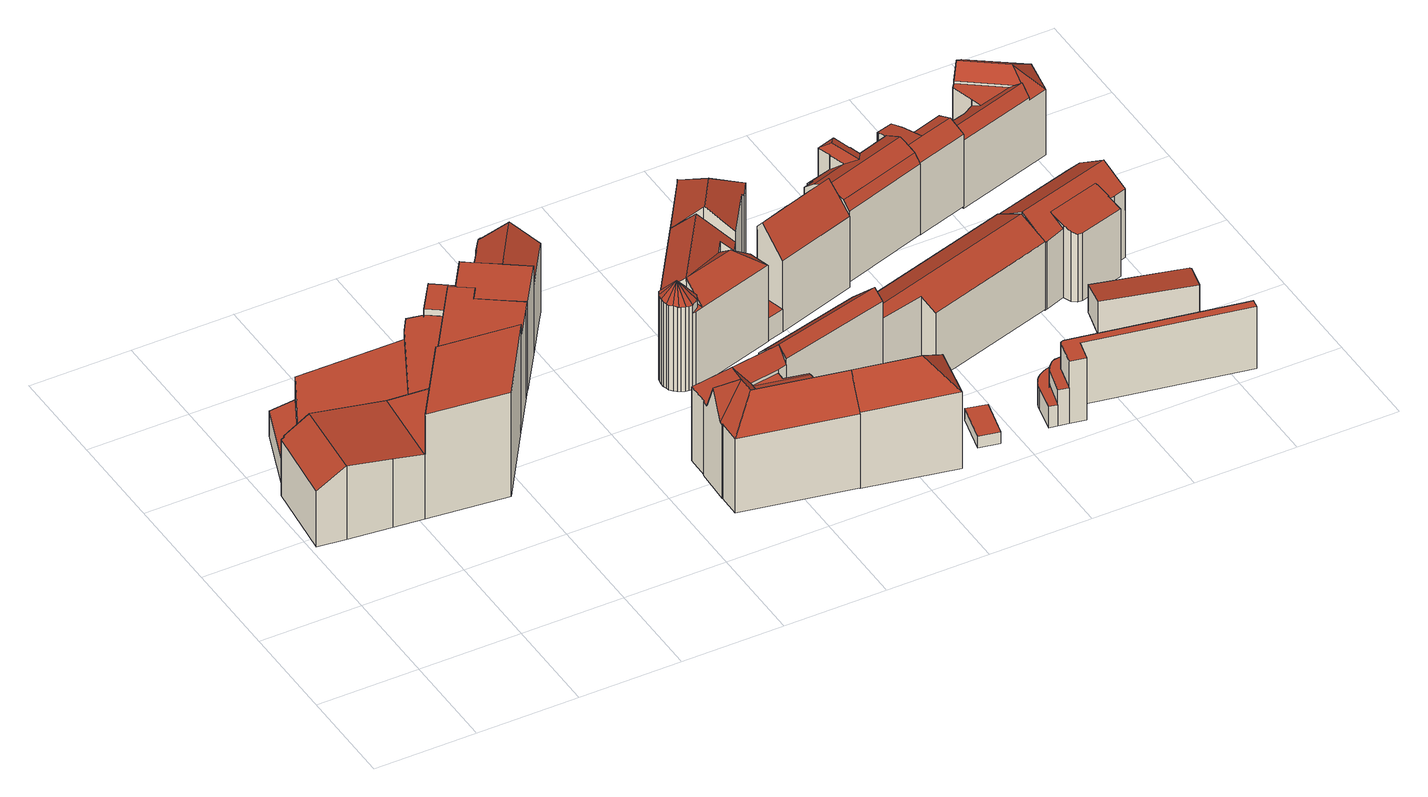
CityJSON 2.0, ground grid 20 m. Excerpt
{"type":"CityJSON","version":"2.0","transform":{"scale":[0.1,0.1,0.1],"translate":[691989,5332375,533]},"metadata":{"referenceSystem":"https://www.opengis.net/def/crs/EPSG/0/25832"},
"CityObjects":{
"building1":{"type":"Building","attributes":{"Gemeindeschluessel":"09162000","HoeheDach":"557.140","HoeheGrund":"534.530","Methode":"2000","NiedrigsteTraufeDesGebaeudes":"540.030","Geometrietyp2DReferenz":"3000","function":"31001_9998","roofType":"1000","measuredHeight":22.61,"storeysAboveGround":6},"geometry":[{"type":"MultiSurface","lod":"2","boundaries":[[[0,1,2,3]],[[4,5,6,7,8]],[[9,10,11,12]],[[13,14,15,16,17,18]],[[19,20,21,22]],[[23,5,4,24]],[[25,26,27,28]],[[22,21,15,14]],[[29,30,31,32]],[[33,7,6,34]],[[35,32,31,36,37,38]],[[28,27,39,40]],[[41,1,42,17,16]],[[43,2,1,41]],[[24,4,8,44]],[[45,46,18,17,42,47]],[[23,24,44,48,25,28,40,29,32,35,19,22,14,13,49,50,51,9,12]],[[52,53,54,55,26]],[[23,12,11,34,6,5]],[[49,13,18,46,56]],[[35,38,20,19]],[[50,57,58,51]],[[54,59,45,47,0,3,60,37,36,55]],[[34,11,10,58,57,56,33]],[[36,31,30,39,27,26,55]],[[0,47,42,1]],[[25,48,52,26]],[[40,39,30,29]],[[60,43,41,16,15,21,20,38,37]],[[54,53,61,59]],[[49,56,57,50]],[[8,7,33,56,46,45,59,61]],[[60,3,2,43]],[[48,44,8,61,53,52]],[[51,58,10,9]]],"semantics":{"surfaces":[{"type":"RoofSurface"},{"type":"WallSurface"},{"type":"GroundSurface"}],"values":[0,0,1,1,1,1,1,1,1,1,1,1,1,1,1,0,2,0,1,1,1,1,1,0,0,1,1,1,0,0,1,1,1,1,1]}}]},
"building2":{"type":"Building","attributes":{"Gemeindeschluessel":"09162000","HoeheDach":"554.149","HoeheGrund":"534.780","Methode":"2000","NiedrigsteTraufeDesGebaeudes":"548.721","Geometrietyp2DReferenz":"3000","function":"31001_1000","roofType":"1000","measuredHeight":19.37,"storeysAboveGround":5},"geometry":[{"type":"MultiSurface","lod":"2","boundaries":[[[62,63,64,65]],[[66,67,68,69]],[[69,68,70,71]],[[72,73,74,75]],[[76,77,78,79]],[[80,81,82,64,63,83]],[[65,76,79,66,69,71,72,75,84,85,86,62]],[[75,74,87,84]],[[81,88,89,82]],[[87,74,73,70,68,67,78,77,89,88]],[[86,83,63,62]],[[85,80,83,86]],[[84,87,88,81,80,85]],[[79,78,67,66]],[[71,70,73,72]],[[65,64,82,89,77,76]]],"semantics":{"surfaces":[{"type":"WallSurface"},{"type":"RoofSurface"},{"type":"GroundSurface"}],"values":[0,0,0,0,0,1,2,0,0,1,0,0,0,0,0,0]}}]},
"building3":{"type":"Building","attributes":{"Gemeindeschluessel":"09162000","HoeheDach":"537.950","HoeheGrund":"535.030","Methode":"2000","NiedrigsteTraufeDesGebaeudes":"537.950","Geometrietyp2DReferenz":"3000","function":"31001_2000","roofType":"1000","measuredHeight":2.92},"geometry":[{"type":"MultiSurface","lod":"2","boundaries":[[[90,91,92,93,94,95]],[[96,91,90,97]],[[95,94,93,98,99,100]],[[97,100,99,98,101,96]],[[92,91,96,101,98,93]],[[97,90,95,100]]],"semantics":{"surfaces":[{"type":"RoofSurface"},{"type":"WallSurface"},{"type":"GroundSurface"}],"values":[0,1,1,2,1,1]}}]},
"building4":{"type":"Building","attributes":{"Gemeindeschluessel":"09162000","HoeheDach":"553.867","HoeheGrund":"534.780","Methode":"1000","NiedrigsteTraufeDesGebaeudes":"538.700","Geometrietyp2DReferenz":"3000","function":"31001_9998","roofType":"3100","measuredHeight":19.09,"storeysAboveGround":4},"geometry":[{"type":"MultiSurface","lod":"2","boundaries":[[[102,103,104,105,106,107,108,76]],[[109,110,111,112]],[[69,113,114,115,116,117]],[[66,118,119,120,121,79]],[[69,117,118,66]],[[122,123,124,125,126]],[[127,106,105,128,123,122,129]],[[118,117,116,115,130,131,132,119]],[[110,109,133,134,125,124,135]],[[121,120,119,132,131,136,111,110,135,128,105,104,103,102]],[[114,113,69,66,79,76,108,107,106,127,129,137,134,133,109,112,138,139,140]],[[140,130,115,114]],[[79,121,102,76]],[[129,122,126,137]],[[131,130,140,139,138,136]],[[112,111,136,138]],[[137,126,125,134]],[[123,128,135,124]]],"semantics":{"surfaces":[{"type":"WallSurface"},{"type":"RoofSurface"},{"type":"GroundSurface"}],"values":[0,0,0,0,0,1,0,1,0,1,2,0,0,0,0,0,0,0]}}]},
"building5":{"type":"Building","attributes":{"Gemeindeschluessel":"09162000","HoeheDach":"556.431","HoeheGrund":"534.750","Methode":"2000","NiedrigsteTraufeDesGebaeudes":"550.742","Geometrietyp2DReferenz":"3000","function":"31001_9998","roofType":"3100","measuredHeight":21.68,"storeysAboveGround":4},"geometry":[{"type":"MultiSurface","lod":"2","boundaries":[[[141,142,143]],[[144,145,146,147]],[[148,149,150,151]],[[152,150,149,153,154]],[[155,156,157]],[[158,148,159,160]],[[161,162,163,164,165]],[[166,167,160,159]],[[141,152,164,163,168,169]],[[170,141,143,171,172,173]],[[143,142,169,168,174,175,171]],[[176,177,178,154,153]],[[152,154,178,179,180,165,164]],[[156,181,167,166]],[[182,172,171,175]],[[166,159,148,151,156]],[[183,179,178,177]],[[184,180,179,183]],[[141,170,185,150,152]],[[186,187,188,189]],[[174,168,163,162]],[[176,153,149,148,158]],[[141,169,142]],[[186,181,156,155,187]],[[151,150,185]],[[188,187,155,157,185,170]],[[144,147,188,170,173]],[[189,188,147,146]],[[180,184,161,165]],[[145,182,175,174,162,161,184,183,177,176,158,160,167,181,186,189,146]],[[182,145,144,173,172]],[[157,156,151,185]]],"semantics":{"surfaces":[{"type":"RoofSurface"},{"type":"WallSurface"},{"type":"GroundSurface"}],"values":[0,1,1,0,1,1,1,1,0,0,1,1,0,1,1,0,1,1,0,1,1,1,0,1,1,0,0,1,1,2,1,0]}}]},
"building6":{"type":"Building","attributes":{"Gemeindeschluessel":"09162000","HoeheDach":"556.615","HoeheGrund":"534.530","Methode":"2000","NiedrigsteTraufeDesGebaeudes":"551.080","Geometrietyp2DReferenz":"3000","function":"31001_1000","roofType":"3100","measuredHeight":22.09,"storeysAboveGround":4},"geometry":[{"type":"MultiSurface","lod":"2","boundaries":[[[190,191,192,193,194,195]],[[191,196,197,192]],[[198,199,200,190,195]],[[190,200,196,191]],[[201,193,192,197]],[[202,201,197,196,200,199]],[[201,202,203,194,193]],[[203,198,195,194]],[[203,202,199,198]]],"semantics":{"surfaces":[{"type":"RoofSurface"},{"type":"WallSurface"},{"type":"GroundSurface"}],"values":[0,1,1,1,1,2,1,0,1]}}]},
"building7":{"type":"Building","attributes":{"Gemeindeschluessel":"09162000","HoeheDach":"556.440","HoeheGrund":"534.640","Methode":"2000","NiedrigsteTraufeDesGebaeudes":"550.446","Geometrietyp2DReferenz":"3000","function":"31001_1000","roofType":"3200","measuredHeight":21.8,"storeysAboveGround":4},"geometry":[{"type":"MultiSurface","lod":"2","boundaries":[[[204,188,205,206]],[[207,208,209,210,211]],[[210,212,188,211]],[[213,214,215,216]],[[208,207,204,206,217,218,219,213,216]],[[220,218,217,221]],[[206,205,221,217]],[[207,211,188,204]],[[218,220,222,219]],[[220,221,205,188,212,223,215,214,222]],[[219,222,214,213]],[[208,216,215,223,209]],[[210,209,223,212]]],"semantics":{"surfaces":[{"type":"WallSurface"},{"type":"RoofSurface"},{"type":"GroundSurface"}],"values":[0,0,1,0,2,0,0,0,0,1,0,0,1]}}]},
"building8":{"type":"Building","attributes":{"Gemeindeschluessel":"09162000","HoeheDach":"554.650","HoeheGrund":"533.010","Methode":"2000","NiedrigsteTraufeDesGebaeudes":"547.533","Geometrietyp2DReferenz":"3000","function":"31001_9998","roofType":"3100","measuredHeight":21.64,"storeysAboveGround":4},"geometry":[{"type":"MultiSurface","lod":"2","boundaries":[[[224,225,226,227]],[[228,229,230,231]],[[232,233,234,235,228]],[[236,237,238,225,224,231,230,239]],[[240,241,242,243]],[[244,245,246,247]],[[227,248,231,224]],[[242,226,225,238]],[[249,250,251,252]],[[253,254,255]],[[255,254,256,257,258]],[[259,260,252,251,261,253]],[[242,238,237,262]],[[263,264,265,266]],[[260,259,267,268]],[[242,269,226]],[[270,254,253,261,232,228]],[[259,253,255,258,267]],[[227,226,269,248]],[[270,228,271]],[[272,273,263,266]],[[274,275,276,277]],[[274,278,279,275]],[[271,269,242]],[[264,263,273,280,229,228,235]],[[281,282,279,278]],[[282,242,275,279]],[[228,231,248,269,271]],[[283,284,250,249]],[[264,235,234,285,265]],[[236,277,276,262,237]],[[270,256,254]],[[242,262,276,275]],[[241,257,242]],[[286,287,242,245]],[[288,239,230,229,280]],[[250,284,233,232]],[[289,286,245,244]],[[246,245,242,282]],[[290,291,292,293]],[[257,256,242]],[[258,257,241,267]],[[281,247,246,282]],[[280,273,272,288]],[[261,251,250,232]],[[268,267,241,240,294]],[[260,268,294,290,293,289,244,247,281,278,274,277,236,239,288,272,266,265,285,283,249,252]],[[283,285,234,233,284]],[[292,291,243,242,287]],[[289,293,292,287,286]],[[256,270,271,242]],[[290,294,240,243,291]]],"semantics":{"surfaces":[{"type":"WallSurface"},{"type":"RoofSurface"},{"type":"GroundSurface"}],"values":[0,1,1,0,1,0,1,1,0,0,0,0,1,0,0,1,1,1,0,0,0,0,0,1,1,0,1,0,0,0,0,0,1,1,1,0,1,0,1,0,1,0,0,0,1,0,2,0,1,0,1,0]}}]},
"building9":{"type":"Building","attributes":{"Gemeindeschluessel":"09162000","HoeheDach":"537.956","HoeheGrund":"533.054","Methode":"1000","NiedrigsteTraufeDesGebaeudes":"537.956","Geometrietyp2DReferenz":"3000","function":"31001_2000","roofType":"1000","measuredHeight":4.9},"geometry":[{"type":"MultiSurface","lod":"2","boundaries":[[[295,296,297,298,299,300]],[[301,298,297,302]],[[303,299,298,301]],[[304,305,306,303,301,302]],[[295,305,304,296]],[[306,300,299,303]],[[300,306,305,295]],[[302,297,296,304]]],"semantics":{"surfaces":[{"type":"RoofSurface"},{"type":"WallSurface"},{"type":"GroundSurface"}],"values":[0,1,1,2,1,1,1,1]}}]},
"building10":{"type":"Building","attributes":{"Gemeindeschluessel":"09162000","HoeheDach":"554.838","HoeheGrund":"533.010","Methode":"1000","NiedrigsteTraufeDesGebaeudes":"549.435","Geometrietyp2DReferenz":"3000","function":"31001_1000","roofType":"3200","measuredHeight":21.83,"storeysAboveGround":4},"geometry":[{"type":"MultiSurface","lod":"2","boundaries":[[[307,239,308,309,310]],[[311,312,310,309]],[[288,313,308,239]],[[313,314,311,309,308]],[[315,272,316,317]],[[315,317,318,312,311,314]],[[319,320,312,318]],[[314,313,288,272,315]],[[319,316,272,288,239,307,320]],[[307,310,312,320]],[[319,318,317,316]]],"semantics":{"surfaces":[{"type":"WallSurface"},{"type":"RoofSurface"},{"type":"GroundSurface"}],"values":[0,1,0,1,0,1,0,0,2,0,0]}}]},
"building11":{"type":"Building","attributes":{"Gemeindeschluessel":"09162000","HoeheDach":"536.943","HoeheGrund":"534.350","Methode":"1000","NiedrigsteTraufeDesGebaeudes":"536.943","Geometrietyp2DReferenz":"3000","function":"31001_2000","roofType":"1000","measuredHeight":2.59},"geometry":[{"type":"MultiSurface","lod":"2","boundaries":[[[321,322,323,324]],[[324,325,326,321]],[[323,327,325,324]],[[321,326,328,322]],[[325,327,328,326]],[[322,328,327,323]]],"semantics":{"surfaces":[{"type":"GroundSurface"},{"type":"WallSurface"},{"type":"RoofSurface"}],"values":[0,1,1,1,2,1]}}]},
"building12":{"type":"Building","attributes":{"Gemeindeschluessel":"09162000","HoeheDach":"554.020","HoeheGrund":"533.054","Methode":"2000","NiedrigsteTraufeDesGebaeudes":"548.276","Geometrietyp2DReferenz":"3000","function":"31001_9998","roofType":"3100","measuredHeight":20.97,"storeysAboveGround":4},"geometry":[{"type":"MultiSurface","lod":"2","boundaries":[[[329,330,331,332,333]],[[334,335,336,337]],[[338,339,340,341]],[[342,330,329,306]],[[337,336,343,344]],[[345,346,344,343]],[[305,306,329,333,347]],[[348,339,338,332,331]],[[349,350,351,352]],[[305,349,352,334,337,344,346,340,339,348,342,306]],[[345,343,336,335,351,350,347,333,332,338,341]],[[348,331,330,342]],[[352,351,335,334]],[[346,345,341,340]],[[305,347,350,349]]],"semantics":{"surfaces":[{"type":"RoofSurface"},{"type":"WallSurface"},{"type":"GroundSurface"}],"values":[0,1,1,1,1,1,1,1,1,2,0,1,1,1,1]}}]},
"building13":{"type":"Building","attributes":{"Gemeindeschluessel":"09162000","HoeheDach":"552.010","HoeheGrund":"534.270","Methode":"2000","NiedrigsteTraufeDesGebaeudes":"548.987","Geometrietyp2DReferenz":"3000","function":"31001_1000","roofType":"3100","measuredHeight":17.74,"storeysAboveGround":4},"geometry":[{"type":"MultiSurface","lod":"2","boundaries":[[[353,354,355,356,357,358]],[[359,353,358,360,361]],[[362,363,357,356,364]],[[362,364,365,366,359,361]],[[365,355,354,366]],[[361,360,363,362]],[[364,356,355,365]],[[366,354,353,359]],[[358,357,363,360]]],"semantics":{"surfaces":[{"type":"RoofSurface"},{"type":"WallSurface"},{"type":"GroundSurface"}],"values":[0,1,1,2,1,1,1,1,0]}}]},
"building14":{"type":"Building","attributes":{"Gemeindeschluessel":"09162000","HoeheDach":"552.681","HoeheGrund":"534.170","Methode":"2000","NiedrigsteTraufeDesGebaeudes":"546.683","Geometrietyp2DReferenz":"3000","function":"31001_9998","roofType":"3400","measuredHeight":18.51,"storeysAboveGround":4},"geometry":[{"type":"MultiSurface","lod":"2","boundaries":[[[367,368,369]],[[370,371,372,373,374,375]],[[376,377,378,379,380,381]],[[382,383,384,385,386,387]],[[388,389,378,377,390]],[[391,380,379,392]],[[393,394,373,372]],[[395,396,397,398,367,369]],[[385,397,399,400,401,386]],[[392,379,378,389]],[[402,383,382,387,403,404,405,406,407,408,391,392,389,388,409,410,411]],[[405,404,400,399,396,395]],[[410,409,374,373,394]],[[409,388,390,375,374]],[[391,408,412,413,381,380]],[[410,394,393,411]],[[395,369,406,405]],[[414,368,367,398,376,413,412]],[[397,396,399]],[[414,412,408,407]],[[407,406,369,368,414]],[[370,375,390,377,376,398,397,385,384]],[[402,411,393,372,371]],[[383,402,371,370,384]],[[403,401,400,404]],[[381,413,376]],[[387,386,401,403]]],"semantics":{"surfaces":[{"type":"RoofSurface"},{"type":"WallSurface"},{"type":"GroundSurface"}],"values":[0,0,0,1,1,1,0,0,0,1,2,1,1,1,1,1,1,0,1,1,1,0,1,1,1,1,1]}}]},
"building15":{"type":"Building","attributes":{"Gemeindeschluessel":"09162000","HoeheDach":"538.813","HoeheGrund":"534.180","Methode":"1000","NiedrigsteTraufeDesGebaeudes":"538.813","Geometrietyp2DReferenz":"3000","function":"31001_9998","roofType":"1000","measuredHeight":4.63},"geometry":[{"type":"MultiSurface","lod":"2","boundaries":[[[415,416,417,418,419,420,421,422,423,424,425,426,427,428,429,430,431,432,433,434,435]],[[428,427,436,437]],[[424,423,438,439]],[[433,432,440,441]],[[426,425,442,443]],[[444,445,441,440,446,447,448,437,436,443,442,439,438,449,450,451,452,453,454,455,456]],[[425,424,439,442]],[[434,433,441,445]],[[431,430,447,446]],[[418,417,454,453]],[[432,431,446,440]],[[422,421,450,449]],[[416,415,456,455]],[[421,420,451,450]],[[419,418,453,452]],[[415,435,444,456]],[[417,416,455,454]],[[423,422,449,438]],[[429,428,437,448]],[[435,434,445,444]],[[430,429,448,447]],[[420,419,452,451]],[[427,426,443,436]]],"semantics":{"surfaces":[{"type":"RoofSurface"},{"type":"WallSurface"},{"type":"GroundSurface"}],"values":[0,1,1,1,1,2,1,1,1,1,1,1,1,1,1,1,1,1,1,1,1,1,1]}}]},
"building16":{"type":"Building","attributes":{"Gemeindeschluessel":"09162000","HoeheDach":"542.026","HoeheGrund":"534.190","Methode":"1000","NiedrigsteTraufeDesGebaeudes":"542.026","Geometrietyp2DReferenz":"3000","function":"31001_9998","roofType":"1000","measuredHeight":7.84},"geometry":[{"type":"MultiSurface","lod":"2","boundaries":[[[457,458,459,460]],[[461,462,452,453]],[[463,464,465,466]],[[464,467,468,465]],[[469,470,455,456]],[[462,471,451,452]],[[464,463,458,457,472,471,462,461,473,470,469,474,475,476,477,467]],[[477,476,478,479]],[[475,474,444,445]],[[476,475,445,478]],[[473,461,453,454]],[[468,479,478,445,444,456,455,454,453,452,451,450,460,459,466,465]],[[470,473,454,455]],[[458,463,466,459]],[[472,457,460,450]],[[471,472,450,451]],[[467,477,479,468]],[[474,469,456,444]]],"semantics":{"surfaces":[{"type":"WallSurface"},{"type":"RoofSurface"},{"type":"GroundSurface"}],"values":[0,0,0,0,0,0,1,0,0,0,0,2,0,0,0,0,0,0]}}]},
"building17":{"type":"Building","attributes":{"Gemeindeschluessel":"09162000","HoeheDach":"547.722","HoeheGrund":"534.200","Methode":"1000","NiedrigsteTraufeDesGebaeudes":"547.722","Geometrietyp2DReferenz":"3000","function":"31001_9998","roofType":"1000","measuredHeight":13.52},"geometry":[{"type":"MultiSurface","lod":"2","boundaries":[[[479,468,465,466,459,460,480,481,482,478]],[[483,484,479,478]],[[485,486,459,466]],[[486,487,460,459]],[[484,488,468,479]],[[489,490,481,480]],[[483,491,490,489,487,486,485,492,488,484]],[[487,489,480,460]],[[488,492,465,468]],[[491,483,478,482]],[[490,491,482,481]],[[492,485,466,465]]],"semantics":{"surfaces":[{"type":"GroundSurface"},{"type":"WallSurface"},{"type":"RoofSurface"}],"values":[0,1,1,1,1,1,2,1,1,1,1,1]}}]},
"building18":{"type":"Building","attributes":{"Gemeindeschluessel":"09162000","HoeheDach":"551.680","HoeheGrund":"534.097","Methode":"2000","NiedrigsteTraufeDesGebaeudes":"547.130","Geometrietyp2DReferenz":"3000","function":"31001_9998","roofType":"3100","measuredHeight":17.58,"storeysAboveGround":4},"geometry":[{"type":"MultiSurface","lod":"2","boundaries":[[[493,494,495,496,497,498]],[[496,499,500,501,502,503,504,497]],[[505,506,507,495,494]],[[508,509,510,511]],[[512,513,514,515,516,517,508,511,518,506,505,519]],[[520,521,510,509]],[[518,521,507,506]],[[511,510,521,518]],[[498,512,519,493]],[[514,503,502,515]],[[513,504,503,514]],[[493,519,505,494]],[[501,516,515,502]],[[517,500,499,509,508]],[[516,501,500,517]],[[513,512,498,497,504]],[[496,520,509,499]],[[496,495,507,521,520]]],"semantics":{"surfaces":[{"type":"RoofSurface"},{"type":"WallSurface"},{"type":"GroundSurface"}],"values":[0,0,1,1,2,0,1,1,1,1,1,1,1,1,1,1,1,0]}}]},
"building19":{"type":"Building","attributes":{"Gemeindeschluessel":"09162000","HoeheDach":"552.450","HoeheGrund":"534.080","Methode":"2000","NiedrigsteTraufeDesGebaeudes":"548.679","Geometrietyp2DReferenz":"3000","function":"31001_9998","roofType":"3100","measuredHeight":18.37,"storeysAboveGround":4},"geometry":[{"type":"MultiSurface","lod":"2","boundaries":[[[522,523,524,525,526]],[[527,528,526,529]],[[522,526,528,530,531,532,533,534,535,536]],[[537,538,539,540]],[[541,537,540,542,543,544,545,527,529,546,547,548,549,550]],[[549,548,523,522,536]],[[549,536,535,550]],[[541,550,535,534,551,552]],[[553,554,555,539,538,552,551,533,532]],[[547,524,523,548]],[[541,552,538,537]],[[542,555,554,543]],[[533,551,534]],[[545,530,528,527]],[[544,531,530,545]],[[531,553,532]],[[540,539,555,542]],[[543,554,553,531,544]],[[546,525,524,547]],[[529,526,525,546]]],"semantics":{"surfaces":[{"type":"RoofSurface"},{"type":"WallSurface"},{"type":"GroundSurface"}],"values":[0,1,0,1,2,1,1,1,0,1,1,1,1,1,1,1,1,1,1,1]}}]},
"building20":{"type":"Building","attributes":{"Gemeindeschluessel":"09162000","HoeheDach":"541.340","HoeheGrund":"534.090","Methode":"1000","NiedrigsteTraufeDesGebaeudes":"540.040","Geometrietyp2DReferenz":"3000","function":"31001_2000","roofType":"2100","measuredHeight":7.25},"geometry":[{"type":"MultiSurface","lod":"2","boundaries":[[[556,557,558,559]],[[559,558,560,561]],[[561,560,562,563]],[[559,561,563,564,556]],[[560,558,557,565,562]],[[563,562,565,564]],[[564,565,557,556]]],"semantics":{"surfaces":[{"type":"WallSurface"},{"type":"GroundSurface"},{"type":"RoofSurface"}],"values":[0,0,0,1,2,0,0]}}]},
"building21":{"type":"Building","attributes":{"Gemeindeschluessel":"09162000","HoeheDach":"551.849","HoeheGrund":"533.728","Methode":"2000","NiedrigsteTraufeDesGebaeudes":"547.560","Geometrietyp2DReferenz":"3000","function":"31001_1000","roofType":"3100","measuredHeight":18.12,"storeysAboveGround":4},"geometry":[{"type":"MultiSurface","lod":"2","boundaries":[[[566,567,568,569]],[[567,570,571,572,573,568]],[[574,575,576,577,578]],[[579,569,580]],[[581,582,583,584]],[[581,570,567,566,582]],[[585,586,587,588]],[[589,580,569,568,573]],[[566,569,579,576,575,590,587,586,583,582]],[[579,591,577,576]],[[592,588,587,590,574]],[[593,594,595,596]],[[579,580,597,598,591]],[[584,583,586,585]],[[595,597,572]],[[572,597,589,573]],[[597,580,589]],[[570,581,584,585,588,592,599,600,593,596,571]],[[575,574,590]],[[600,601,594,593]],[[595,594,601,598,597]],[[592,574,578,599]],[[600,599,578,577,591,598,601]],[[596,595,572,571]]],"semantics":{"surfaces":[{"type":"RoofSurface"},{"type":"WallSurface"},{"type":"GroundSurface"}],"values":[0,1,0,1,1,1,1,1,0,1,1,1,0,1,0,0,1,2,1,1,0,1,1,1]}}]}
},
"vertices":[
[258,495,126],[342,661,126],[130,662,126],[53,511,126],[359,319,241],[459,463,241],[465,473,241],[308,490,241],[202,337,241],[523,555,15],[523,555,210],[513,541,210],[513,541,15],[393,683,15],[346,691,15],[346,691,70],[361,689,70],[361,689,144],[393,683,144],[230,679,15],[230,679,70],[332,690,70],[332,690,15],[459,463,15],[359,319,15],[58,353,15],[58,353,174],[2,360,136],[2,360,15],[19,512,15],[19,512,137],[24,511,141],[24,511,15],[308,490,210],[465,473,210],[81,664,15],[25,514,141],[25,514,70],[81,664,70],[3,363,136],[3,363,15],[342,661,70],[342,661,144],[130,662,70],[202,337,15],[308,490,144],[426,659,144],[258,495,144],[142,344,15],[426,659,15],[465,632,15],[448,608,15],[142,344,163],[200,337,155],[216,498,155],[73,510,174],[426,659,210],[465,632,210],[448,608,210],[308,490,155],[53,511,70],[202,337,155],
[433,740,18],[433,740,157],[471,713,157],[471,713,18],[537,666,18],[537,666,210],[580,635,211],[580,635,18],[524,555,211],[524,555,18],[523,555,18],[523,555,211],[448,608,209],[448,608,18],[492,698,18],[492,698,209],[493,698,209],[493,698,18],[426,659,157],[437,652,157],[477,709,157],[393,683,157],[465,632,18],[426,659,18],[393,683,18],[465,632,209],[437,652,209],[477,709,209],
[492,698,50],[543,768,50],[521,784,50],[520,784,50],[502,759,50],[471,713,50],[543,768,20],[492,698,20],[520,784,20],[502,759,20],[471,713,20],[521,784,20],
[492,698,165],[517,732,166],[543,767,166],[543,768,166],[543,768,18],[543,767,18],[517,732,18],[564,792,18],[564,792,169],[563,790,169],[563,790,18],[630,707,18],[648,731,18],[648,731,166],[630,707,166],[580,635,166],[537,666,208],[537,666,209],[493,698,166],[493,698,165],[520,784,57],[542,768,57],[561,794,57],[531,815,57],[513,789,57],[542,768,18],[542,768,166],[520,784,18],[648,732,166],[604,762,209],[586,737,209],[561,794,18],[531,815,18],[561,794,166],[562,790,169],[513,789,18],[562,790,18],[604,762,18],[648,732,18],
[723,167,234],[669,169,234],[669,144,178],[668,90,178],[668,90,18],[887,46,18],[887,46,178],[809,192,196],[809,192,203],[750,183,203],[750,183,196],[725,202,234],[827,196,204],[824,217,234],[855,162,177],[855,162,196],[851,139,203],[809,192,18],[808,176,196],[808,176,18],[673,251,18],[672,206,18],[672,206,179],[673,250,179],[673,251,178],[855,166,196],[855,166,18],[671,206,178],[670,193,178],[722,133,234],[668,135,178],[669,135,179],[668,90,179],[671,206,18],[668,135,18],[827,196,18],[822,234,18],[822,234,217],[819,254,197],[816,273,178],[855,162,18],[669,135,18],[819,254,18],[816,273,18],[749,159,203],[909,151,18],[909,151,178],[898,98,234],[898,98,18],
[1029,326,183],[816,273,181],[819,254,200],[822,234,218],[824,216,236],[1042,273,236],[816,273,15],[819,254,15],[1047,253,217],[1047,253,15],[1029,326,15],[822,234,15],[827,196,15],[827,196,217],
[898,98,16],[909,151,182],[909,151,16],[887,46,16],[1065,10,16],[1065,10,182],[1064,10,182],[887,46,182],[1023,73,234],[998,133,16],[998,133,182],[1086,116,182],[1086,116,16],[969,139,16],[970,146,16],[999,140,16],[970,146,174],[969,139,182],[999,140,175],[1086,115,182],
[749,500,165],[749,500,182],[761,505,182],[761,505,165],[796,490,201],[897,635,201],[861,661,165],[761,517,165],[900,520,201],[903,562,167],[901,563,166],[901,564,165],[744,493,0],[744,493,183],[748,499,184],[861,661,0],[774,440,183],[781,440,182],[770,476,216],[769,441,184],[750,453,0],[750,453,184],[745,459,183],[745,459,0],[779,502,165],[946,534,0],[946,534,165],[957,491,165],[957,491,0],[804,446,165],[801,462,178],[801,462,165],[801,462,182],[795,450,182],[795,450,165],[788,441,165],[788,441,0],[956,491,166],[744,492,183],[938,575,146],[918,588,165],[918,588,0],[938,575,0],[781,440,165],[781,440,0],[779,502,182],[800,467,182],[796,490,182],[952,595,0],[952,595,145],[741,479,0],[741,479,184],[742,486,183],[742,486,0],[741,472,0],[741,472,183],[907,628,191],[743,465,0],[743,465,183],[937,539,0],[937,539,165],[901,563,0],[755,448,183],[757,446,183],[907,628,0],[755,448,0],[767,441,0],[767,441,183],[761,444,183],[761,444,0],[774,440,0],
[975,562,50],[945,551,50],[937,539,50],[946,534,50],[957,491,50],[991,501,50],[946,534,1],[937,539,1],[957,491,1],[945,551,1],[975,562,1],[991,501,1],
[937,772,0],[861,661,164],[937,771,165],[937,772,165],[953,691,218],[1034,707,165],[907,628,216],[909,627,218],[952,595,169],[1010,679,0],[1010,679,169],[1014,677,165],[1014,677,0],[1034,707,0],
[1117,48,14],[1135,126,14],[1175,116,14],[1157,39,14],[1157,39,39],[1117,48,39],[1175,116,39],[1135,126,39],
[991,501,155],[1150,552,155],[1141,581,190],[1135,599,210],[978,548,210],[1039,601,1],[1039,601,175],[1064,614,169],[1064,614,1],[1134,602,206],[1134,602,1],[1120,646,1],[1120,646,153],[1150,552,1],[1063,621,161],[1063,621,1],[1078,633,153],[1078,633,1],[975,562,194],[1141,581,1],[1029,580,1],[1029,580,194],[1028,585,187],[1028,585,1],
[1047,253,180],[1135,276,178],[1145,245,160],[1403,323,160],[1386,376,190],[1042,272,190],[1047,253,13],[1029,326,160],[1029,326,13],[1369,429,13],[1369,429,160],[1403,323,13],[1145,245,13],[1135,276,13],
[1200,704,190],[1213,722,183],[1178,712,182],[1135,599,197],[1141,581,189],[1146,566,182],[1315,621,182],[1308,645,193],[1305,654,197],[1232,664,182],[1296,685,182],[1291,703,146],[1250,690,145],[1249,694,138],[1226,687,137],[1120,646,12],[1134,602,12],[1134,602,195],[1125,629,182],[1118,653,160],[1118,653,12],[1304,658,12],[1291,703,12],[1304,658,195],[1249,694,12],[1250,690,12],[1150,552,165],[1318,607,165],[1186,685,182],[1185,684,182],[1195,652,182],[1218,641,190],[1185,684,152],[1134,672,149],[1138,660,160],[1141,581,12],[1138,660,12],[1134,672,12],[1186,685,12],[1178,712,12],[1214,722,12],[1225,686,12],[1308,645,12],[1318,607,12],[1150,552,12],[1225,686,182],[1226,687,182],[1214,722,182],
[1286,99,58],[1291,104,58],[1296,109,58],[1303,112,58],[1309,113,58],[1316,113,58],[1644,52,58],[1647,72,58],[1313,133,58],[1305,133,58],[1297,131,58],[1289,128,58],[1282,124,58],[1276,119,58],[1270,113,58],[1266,106,58],[1263,98,58],[1261,89,58],[1250,39,58],[1266,36,58],[1282,93,58],[1282,124,12],[1276,119,12],[1313,133,12],[1305,133,12],[1261,89,12],[1250,39,12],[1297,131,12],[1289,128,12],[1282,93,12],[1266,36,12],[1263,98,12],[1266,106,12],[1270,113,12],[1647,72,12],[1644,52,12],[1316,113,12],[1309,113,12],[1303,112,12],[1296,109,12],[1291,104,12],[1286,99,12],
[1641,24,90],[1308,87,90],[1308,87,12],[1641,24,12],[1303,112,90],[1309,113,90],[1305,87,90],[1302,86,90],[1302,86,12],[1305,87,12],[1299,84,90],[1299,84,12],[1286,99,90],[1291,104,90],[1316,113,90],[1644,52,90],[1296,109,90],[1282,93,90],[1266,36,90],[1286,32,90],[1298,81,90],[1286,32,12],[1298,81,12],
[1638,8,12],[1327,67,12],[1317,26,12],[1286,32,147],[1298,81,147],[1305,87,147],[1308,87,147],[1641,24,147],[1299,84,147],[1638,8,147],[1327,67,147],[1317,26,147],[1302,86,147],
[1421,639,167],[1412,665,185],[1411,668,187],[1345,648,187],[1310,637,187],[1318,607,167],[1331,695,180],[1322,715,176],[1290,706,176],[1291,703,177],[1304,658,184],[1308,645,186],[1412,665,11],[1409,674,11],[1409,674,185],[1331,695,11],[1331,695,141],[1395,713,145],[1395,713,11],[1318,607,11],[1308,645,11],[1304,658,11],[1291,703,11],[1290,706,11],[1322,715,11],[1402,691,11],[1421,639,11],[1338,671,180],[1402,691,180],
[1577,431,195],[1561,485,158],[1532,477,158],[1369,429,158],[1387,375,195],[1403,323,11],[1403,323,158],[1387,375,11],[1406,324,158],[1447,339,160],[1438,368,180],[1544,399,180],[1553,371,160],[1567,375,160],[1592,383,160],[1560,342,11],[1560,342,157],[1472,316,157],[1472,316,11],[1552,370,11],[1462,316,11],[1453,323,11],[1447,339,11],[1406,324,11],[1369,429,11],[1532,477,11],[1561,485,11],[1592,383,11],[1567,375,11],[1553,371,168],[1552,370,168],[1447,339,168],[1453,323,162],[1462,316,158],
[1638,240,11],[1638,240,70],[1639,236,71],[1639,236,11],[1621,176,83],[1621,176,11],[1449,221,83],[1449,221,11],[1465,284,11],[1465,284,70],
[1414,660,171],[1421,639,154],[1575,686,154],[1574,709,171],[1421,639,7],[1614,698,7],[1614,698,149],[1575,686,149],[1484,724,160],[1489,702,160],[1556,722,160],[1479,777,160],[1472,768,160],[1563,717,165],[1574,709,165],[1412,665,7],[1412,665,168],[1409,674,162],[1409,674,7],[1402,691,7],[1402,691,151],[1459,704,153],[1459,704,7],[1574,709,164],[1484,724,146],[1479,777,165],[1484,724,7],[1529,840,7],[1529,840,149],[1626,771,149],[1626,771,7],[1574,743,188],[1496,799,188],[1472,768,7],[1500,804,7],[1500,804,184]
]}
